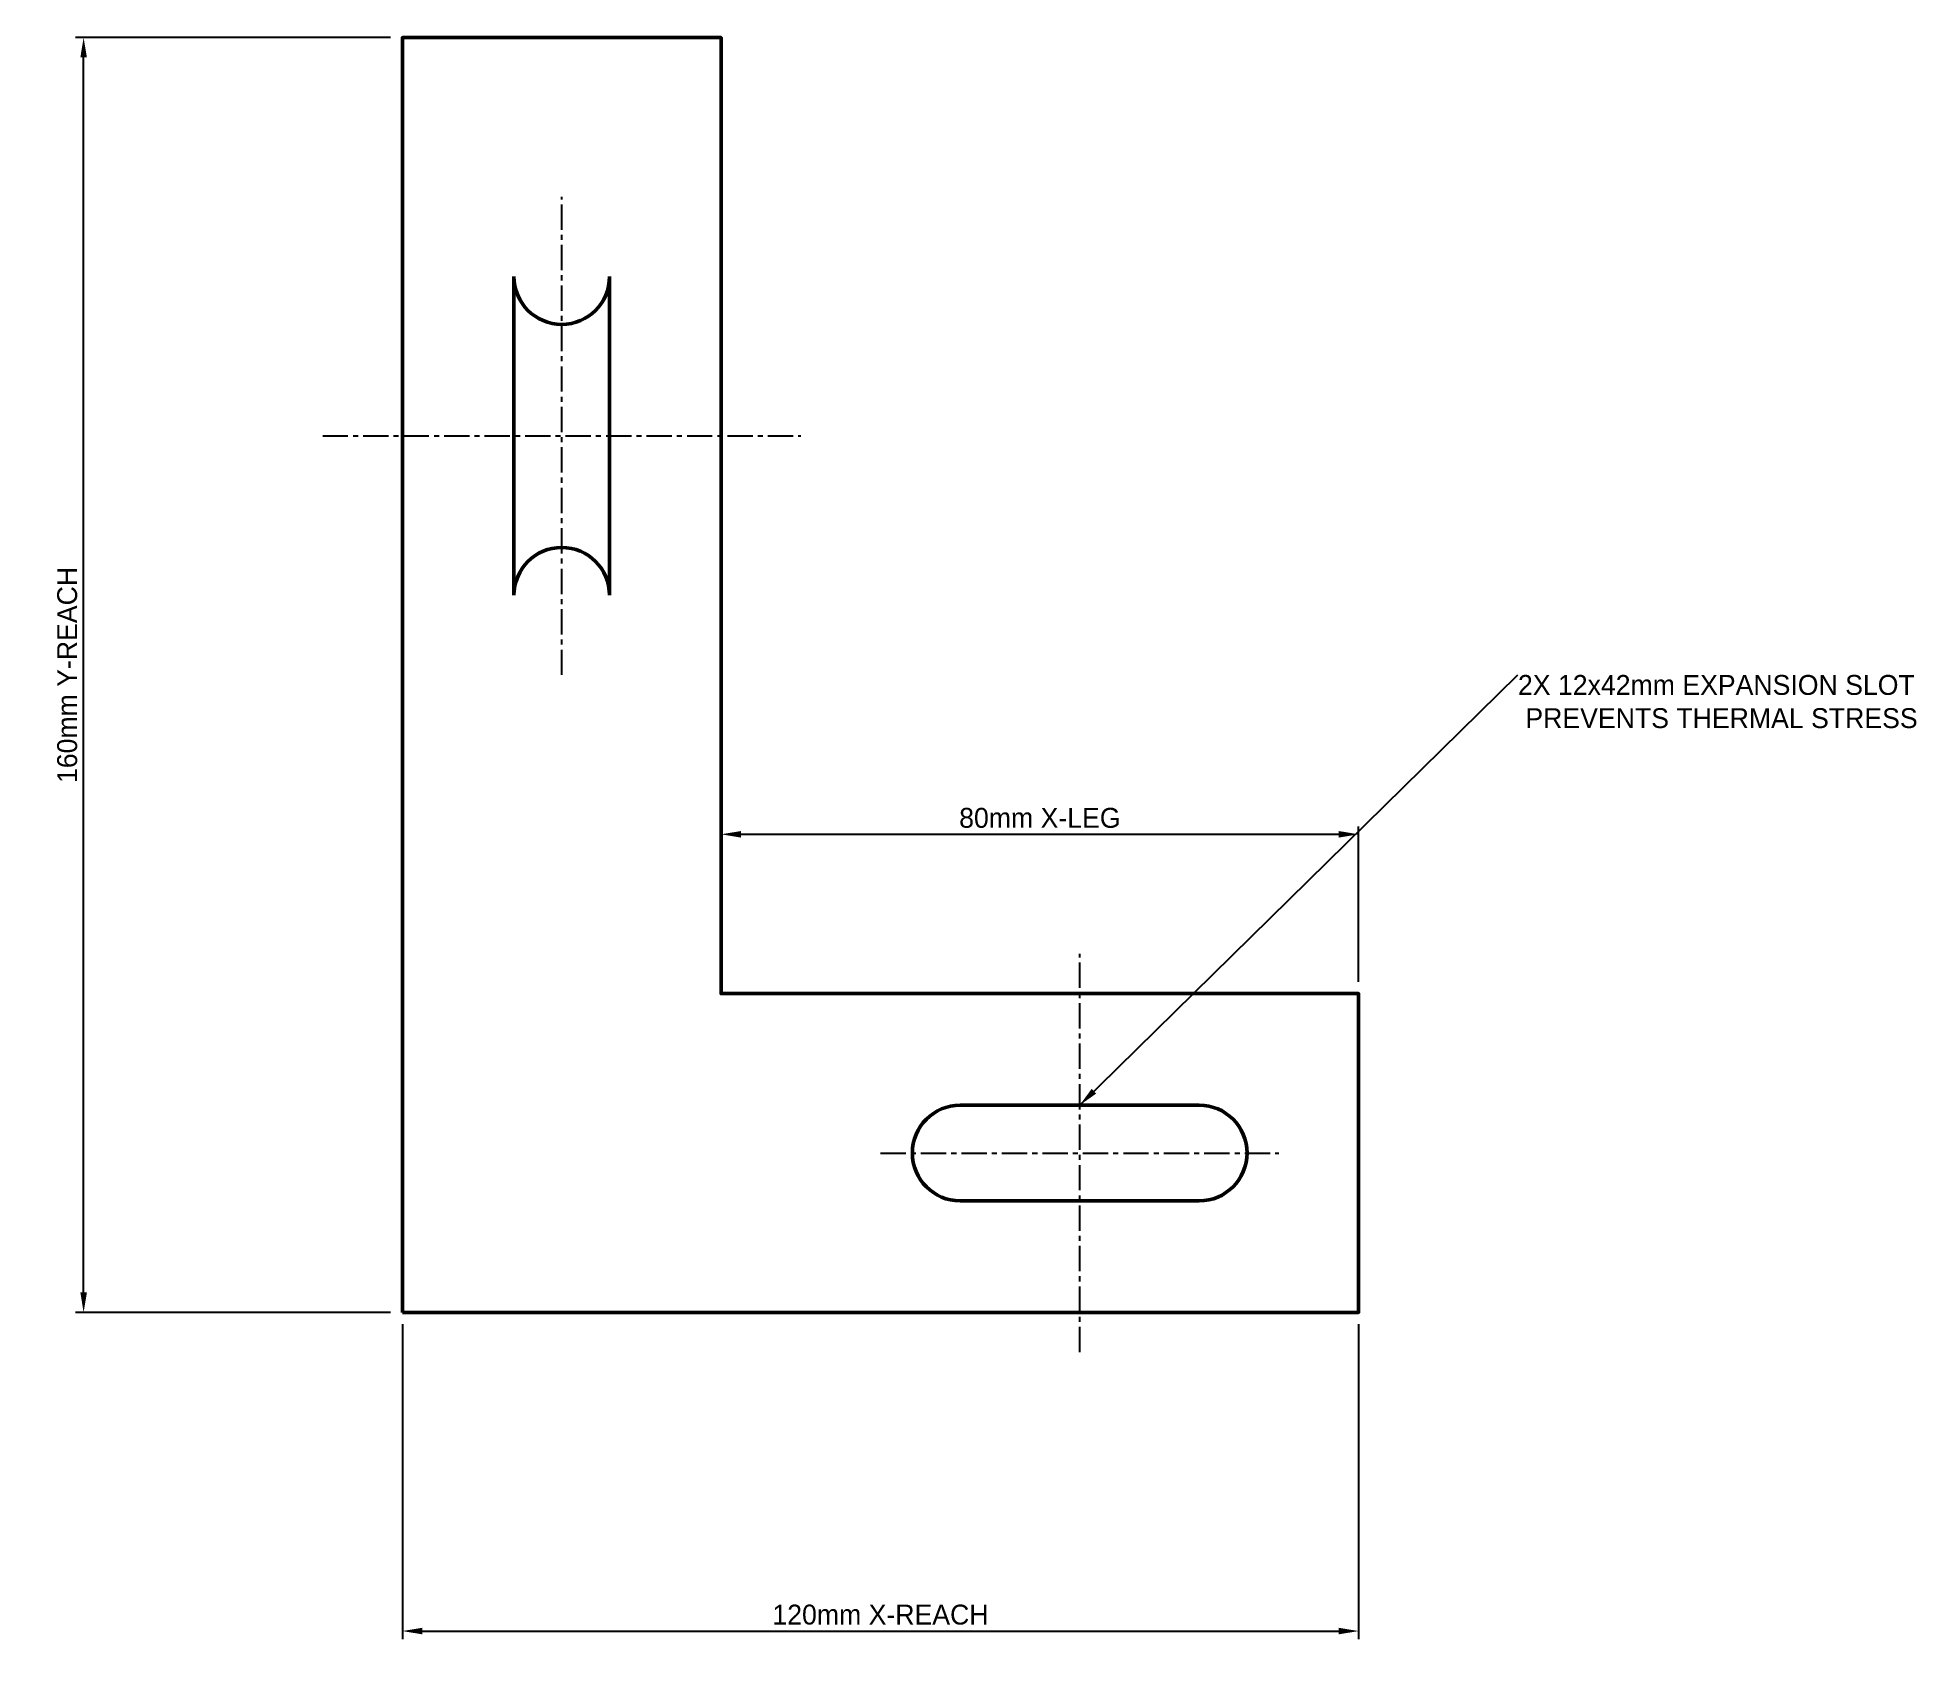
# Model space of a CAD drawing. Header units: metres. Extents: x -46 to 190, y -42 to 160.
import ezdxf

# ---------------------------------------------------------------- set-up
doc = ezdxf.new("R2010")
doc.units = ezdxf.units.M
doc.linetypes.add('CENTER', pattern=[5.08, 3.175, -0.635, 0.635, -0.635])
for name, color, linetype, lineweight in [('CENTERLINES', 7, 'CENTER', 25), ('DIMENSIONS', 7, 'Continuous', 25), ('GEOMETRY', 7, 'Continuous', 50)]:
    doc.layers.add(name, color=color, linetype=linetype, lineweight=lineweight)
doc.dimstyles.new('ENGINEERING_STYLE', dxfattribs={"dimtxt": 2.5, "dimasz": 2.5, "dimexe": 1, "dimexo": 1.5, "dimgap": 0.8, "dimtad": 1, "dimcen": 2.5, "dimazin": 3, "dimtfac": 1, "dimtmove": 0, "dimatfit": 3, "dimtfill": 1})

msp = doc.modelspace()

# ---------------------------------------------------------------- linework, layer by layer
at = {"layer": 'CENTERLINES'}
for p, q in [((20, 80), (20, 140)), ((-10, 110), (50, 110)), ((85, -5), (85, 45)), ((60, 20), (110, 20))]:
    msp.add_line(p, q, dxfattribs=at)
at = {"layer": 'GEOMETRY'}
for p, q in [((14, 90), (14, 130)), ((26, 90), (26, 130)), ((70, 26), (100, 26)), ((70, 14), (100, 14))]:
    msp.add_line(p, q, dxfattribs=at)
msp.add_lwpolyline([(0, 0), (120, 0), (120, 40), (40, 40), (40, 160), (0, 160)], close=True, dxfattribs=at)
for centre, start, end in [((20, 130), 180, 360), ((20, 90), 0, 180), ((70, 20), 90, 270), ((100, 20), 270, 90)]:
    msp.add_arc(centre, 6, start, end, dxfattribs=at)

# ---------------------------------------------------------------- texts
at = {"layer": 'DIMENSIONS', "insert": (140, 80), "char_height": 2.5, "attachment_point": 1}
msp.add_mtext('2X 12x42mm EXPANSION SLOT\\P PREVENTS THERMAL STRESS', dxfattribs=at)

# ---------------------------------------------------------------- next in the draw order: dimensions: what is measured, and where the dimension line sits
at = {"layer": 'DIMENSIONS'}
for base, p1, p2, text in [((40, 60), (40, 40), (120, 40), '80mm X-LEG'), ((0, -40), (0, 0), (120, 0), '120mm X-REACH')]:
    msp.add_linear_dim(base=base, p1=p1, p2=p2, text=text, dimstyle='ENGINEERING_STYLE', dxfattribs=at).render()

# ---------------------------------------------------------------- next in the draw order: dimensions: what is measured, and where the dimension line sits
msp.add_linear_dim(base=(-40, 0), p1=(0, 0), p2=(0, 160), angle=90, text='160mm Y-REACH', dimstyle='ENGINEERING_STYLE', dxfattribs=at).render()

# ---------------------------------------------------------------- next in the draw order: leaders
msp.add_leader([(85, 26), (140, 80)], dimstyle='ENGINEERING_STYLE', dxfattribs=at)

doc.saveas('drawing.dxf')
